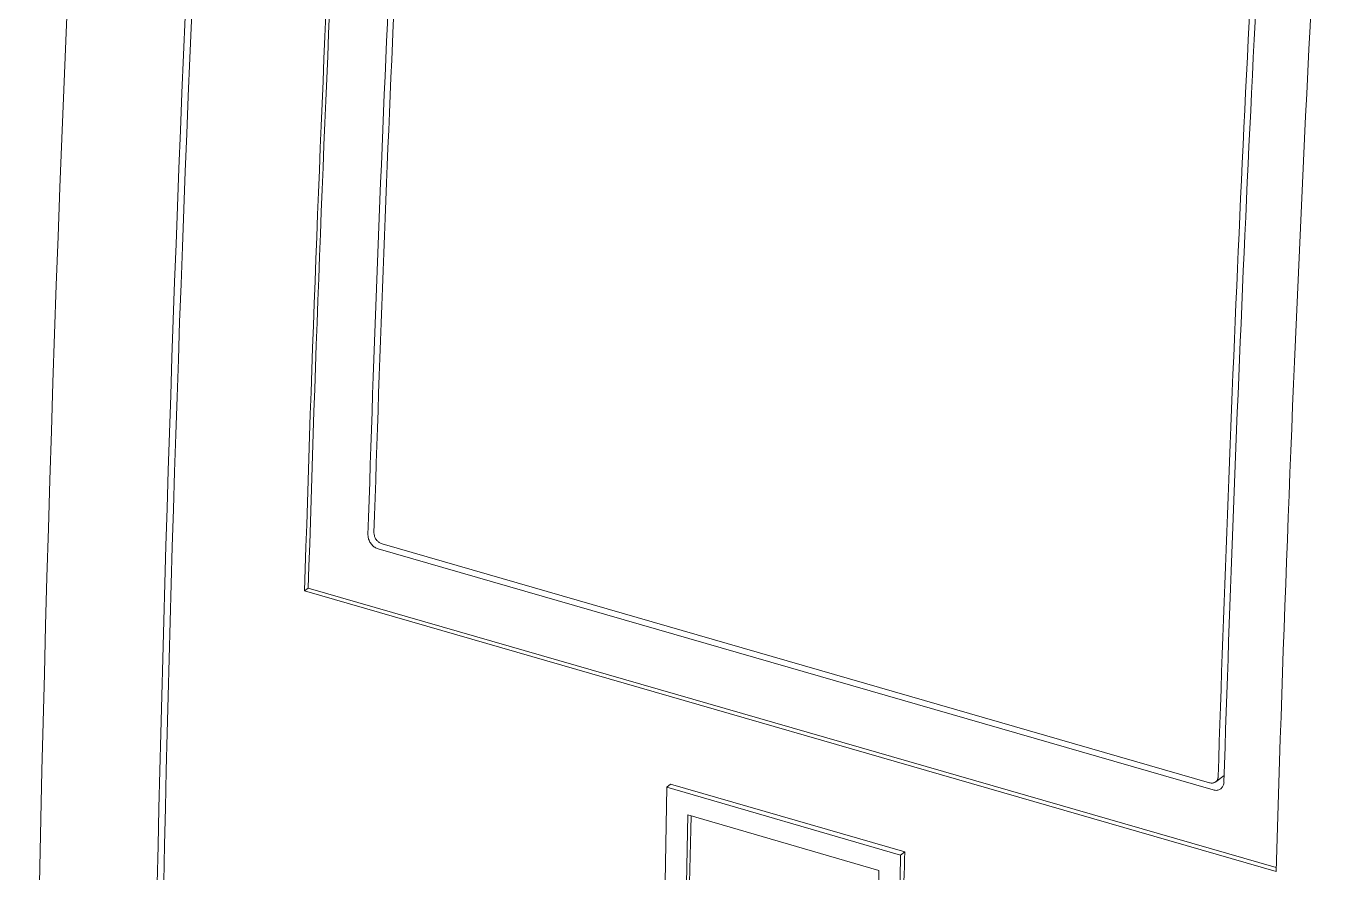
# Model space of a CAD drawing. Header units: inches. Extents: x 9220 to 92460, y -39241 to 4813.
# Drawn here: x 74584.61 to 74624.3, y -33767.54 to -33742.05 of the extents above; entities that cross this region are included whole.
import ezdxf

# ---------------------------------------------------------------- set-up
doc = ezdxf.new("R2010")
doc.units = ezdxf.units.IN
doc.header["$MEASUREMENT"] = 0

# ---------------------------------------------------------------- blocks, each defined once
blk = doc.blocks.new('A$C027ebf9d')
at = {"color": 0, "linetype": 'Continuous', "lineweight": 0}
for p, q in [((14.8525, -15.8358), (16.1771, -16.2182)), ((16.1828, -16.2297), (14.8462, -15.8439)), ((14.7342, -15.9065), (14.7283, -15.9111)), ((14.7283, -15.9111), (16.2838, -16.3601)), ((14.7342, -15.9065), (16.284, -16.3539)), ((15.3143, -16.2203), (15.3083, -16.2251)), ((15.3143, -16.2203), (15.6893, -16.3286)), ((16.1871, -16.2167), (16.2007, -16.2064)), ((15.3083, -16.2251), (15.3016, -16.6063)), ((15.6826, -16.334), (15.3083, -16.2251)), ((15.3357, -16.6162), (15.3417, -16.2697)), ((15.3417, -16.2697), (15.6479, -16.3588)), ((15.6759, -16.7152), (15.6826, -16.334)), ((15.6893, -16.3286), (15.6826, -16.334)), ((15.6479, -16.3588), (15.6419, -16.7053))]:
    blk.add_line(p, q, dxfattribs=at)
at = {"color": 0, "linetype": 'Continuous', "lineweight": 0, "extrusion": (0, 0, -1)}
for centre, major_axis, start_param, end_param in [((33.9761, -0.569), (10.9193, 37.8255), -2.168799, -2.026413), ((34.1635, -0.6231), (10.9193, 37.8255), -2.152249, -2.042027), ((34.3859, -0.6873), (10.9193, 37.8255), -2.105977, -2.041329), ((34.478, -0.7139), (10.916, 37.8142), -2.102782, -2.051376), ((35.9414, -1.1363), (10.9193, 37.8255), -2.105977, -2.041329), ((35.8392, -1.1069), (10.916, 37.8142), -2.102603, -2.051568)]:
    blk.add_ellipse(centre, major_axis=major_axis, ratio=0.433013, start_param=start_param, end_param=end_param, dxfattribs=at)
at = {"color": 0, "linetype": 'Continuous', "lineweight": 0}
for centre, major_axis, ratio, start_param, end_param in [((34.1737, -0.6261), (-10.9193, -37.8255), 0.433013, -1.099264, -0.989644), ((34.3859, -0.6873), (-10.916, -37.8142), 0.433013, -1.10028, -1.035616), ((34.4874, -0.7166), (-10.916, -37.8142), 0.433013, -1.090025, -1.038989), ((35.8486, -1.1096), (-10.916, -37.8142), 0.433013, -1.090217, -1.038811), ((35.134, -0.9033), (-10.9971, -37.8031), 0.435836, -1.029562, -1.019726), ((35.4749, -1.0017), (-10.9971, -37.8031), 0.435836, -1.030741, -1.019726)]:
    blk.add_ellipse(centre, major_axis=major_axis, ratio=ratio, start_param=start_param, end_param=end_param, dxfattribs=at)
for points, knots in [([(14.8393, -15.8179), (14.8392, -15.8195), (14.8395, -15.8211), (14.8399, -15.8227), (14.8404, -15.8243), (14.8411, -15.826), (14.842, -15.8275), (14.8426, -15.8284), (14.8433, -15.8294), (14.844, -15.8303), (14.8445, -15.8308), (14.8449, -15.8313), (14.8454, -15.8317), (14.8467, -15.8329), (14.8481, -15.8339), (14.8496, -15.8347), (14.8505, -15.8352), (14.8515, -15.8356), (14.8525, -15.8358)], [0, 0, 0, 0, 0.213886, 0.213886, 0.213886, 0.427169, 0.427169, 0.427169, 0.567146, 0.567146, 0.567146, 0.650425, 0.650425, 0.650425, 0.864851, 0.864851, 0.864851, 1, 1, 1, 1]), ([(14.8462, -15.8439), (14.8443, -15.8433), (14.8424, -15.8424), (14.8406, -15.8413), (14.8388, -15.8401), (14.8371, -15.8386), (14.8357, -15.837), (14.8342, -15.8353), (14.833, -15.8334), (14.832, -15.8315), (14.8311, -15.8295), (14.8304, -15.8274), (14.83, -15.8254), (14.8298, -15.8241), (14.8297, -15.8227), (14.8297, -15.8215)], [0, 0, 0, 0, 0.214942, 0.214942, 0.214942, 0.429883, 0.429883, 0.429883, 0.644823, 0.644823, 0.644823, 0.859763, 0.859763, 0.859763, 1, 1, 1, 1]), ([(16.1771, -16.2182), (16.1779, -16.2185), (16.1788, -16.2186), (16.1796, -16.2187), (16.1803, -16.2188), (16.181, -16.2188), (16.1816, -16.2187), (16.1818, -16.2187), (16.1819, -16.2187), (16.182, -16.2187), (16.1828, -16.2186), (16.1835, -16.2185), (16.1842, -16.2182), (16.1847, -16.2181), (16.1852, -16.2179), (16.1857, -16.2176), (16.1858, -16.2175), (16.186, -16.2175), (16.1861, -16.2174), (16.1866, -16.2171), (16.1871, -16.2167), (16.1876, -16.2163), (16.1881, -16.2159), (16.1885, -16.2155), (16.1889, -16.215), (16.1892, -16.2146), (16.1894, -16.2142), (16.1897, -16.2138), (16.1899, -16.2134), (16.1901, -16.2129), (16.1903, -16.2125), (16.1905, -16.212), (16.1906, -16.2116), (16.1907, -16.2111), (16.1909, -16.2107), (16.191, -16.2102), (16.191, -16.2097), (16.1911, -16.2092), (16.1912, -16.2087), (16.1912, -16.2082)], [0, 0, 0, 0, 0.117612, 0.117612, 0.117612, 0.214941, 0.214941, 0.214941, 0.233786, 0.233786, 0.233786, 0.346143, 0.346143, 0.346143, 0.429928, 0.429928, 0.429928, 0.452217, 0.452217, 0.452217, 0.549237, 0.549237, 0.549237, 0.644796, 0.644796, 0.644796, 0.717689, 0.717689, 0.717689, 0.791974, 0.791974, 0.791974, 0.859607, 0.859607, 0.859607, 0.931152, 0.931152, 0.931152, 1, 1, 1, 1]), ([(16.2004, -16.2171), (16.2003, -16.2191), (16.1999, -16.221), (16.1992, -16.2226), (16.1985, -16.2243), (16.1975, -16.2258), (16.1963, -16.227), (16.195, -16.2282), (16.1935, -16.2291), (16.1919, -16.2296), (16.1902, -16.2302), (16.1884, -16.2305), (16.1865, -16.2303), (16.1853, -16.2303), (16.184, -16.2301), (16.1828, -16.2297)], [0, 0, 0, 0, 0.214942, 0.214942, 0.214942, 0.429883, 0.429883, 0.429883, 0.644823, 0.644823, 0.644823, 0.859763, 0.859763, 0.859763, 1, 1, 1, 1])]:
    blk.add_open_spline(points, degree=3, knots=knots, dxfattribs=at)

msp = doc.modelspace()

# ---------------------------------------------------------------- block references
at = {"xscale": 18.8131500959034, "yscale": 18.8131500959034, "zscale": 18.8131500959034}
msp.add_blockref('A$C027ebf9d', (74315.912, -33459.72), dxfattribs=at)

doc.saveas('drawing.dxf')
